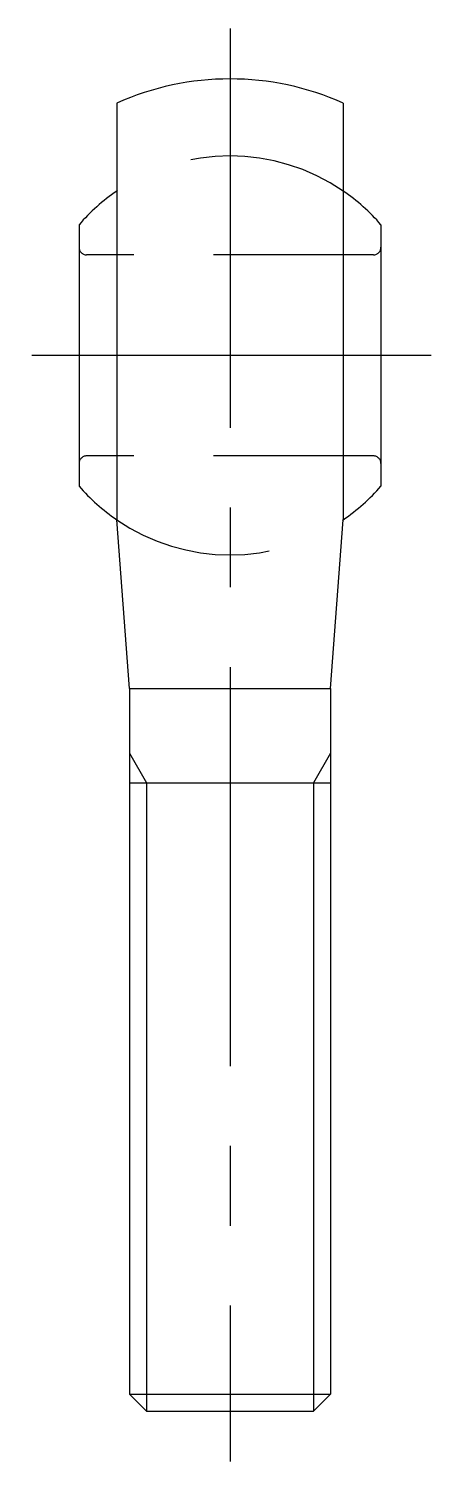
# Model space of a CAD drawing. Extents: x -2 to 89, y -8 to 73.5.
# Drawn here: x 73 to 89, y 16.5 to 73.5 of the extents above.
import ezdxf

# ---------------------------------------------------------------- set-up
doc = ezdxf.new("R2010")
doc.units = 0
doc.header["$LTSCALE"] = 0.5
doc.linetypes.add('CENTER', pattern=[50.8, 31.75, -6.35, 6.35, -6.35])
doc.linetypes.add('DASHED', pattern=[19.05, 12.7, -6.35])
doc.layers.get('0').update_dxf_attribs({"linetype": 'CONTINUOUS'})
doc.layers.add('CENTER', color=1, linetype='CENTER')

msp = doc.modelspace()

# ---------------------------------------------------------------- linework, layer by layer
at = {"color": 7, "linetype": 'CONTINUOUS'}
for p, q in [((76.5, 70.556), (76.5, 53.98)), ((85.5, 70.556), (85.5, 53.98)), ((75, 65.719), (75, 55.319)), ((87, 65.719), (87, 55.319)), ((77, 47.269), (76.5, 53.98)), ((85, 47.269), (85.5, 53.98)), ((77, 47.269), (77, 19.195)), ((77, 47.269), (85, 47.269)), ((85, 47.269), (85, 19.195)), ((77, 43.519), (85, 43.519)), ((77, 19.195), (85, 19.195)), ((77, 19.195), (77.676, 18.519)), ((85, 19.195), (84.323, 18.519)), ((77.676, 18.519), (84.323, 18.519))]:
    msp.add_line(p, q, dxfattribs=at)
at = {"color": 3, "linetype": 'DASHED'}
for p, q in [((86.7, 64.519), (75.3, 64.519)), ((86.7, 56.519), (75.3, 56.519))]:
    msp.add_line(p, q, dxfattribs=at)
at = {"color": 3, "linetype": 'CONTINUOUS'}
for p, q in [((77, 44.691), (77.676, 43.519)), ((85, 44.691), (84.323, 43.519)), ((77.676, 43.519), (77.676, 18.519)), ((84.323, 43.519), (84.323, 18.519))]:
    msp.add_line(p, q, dxfattribs=at)
at = {"color": 7, "linetype": 'CONTINUOUS'}
for centre, radius, start, end in [((81, 60.519), 11, 65.8523, 114.1477), ((81, 60.512), 7.944, 124.5036, 139.0497), ((81, 60.512), 7.944, 40.9503, 55.4964), ((81, 60.526), 7.944, 220.9503, 235.4964), ((81, 60.526), 7.944, 304.5036, 319.0497)]:
    msp.add_arc(centre, radius, start, end, dxfattribs=at)
at = {"color": 3, "linetype": 'DASHED'}
for centre, radius, start, end in [((81, 60.512), 7.944, 55.4964, 124.5036), ((75.3, 64.819), 0.3, 180, 270), ((86.7, 64.819), 0.3, 270, 0), ((75.3, 56.219), 0.3, 90, 180), ((86.7, 56.219), 0.3, 0, 90), ((81, 60.526), 7.944, 235.4964, 304.5036)]:
    msp.add_arc(centre, radius, start, end, dxfattribs=at)
at = {"layer": 'CENTER', "color": 1, "linetype": 'CENTER'}
for p, q in [((81, 73.519), (81, 16.519)), ((89, 60.519), (73, 60.519))]:
    msp.add_line(p, q, dxfattribs=at)

doc.saveas('drawing.dxf')
